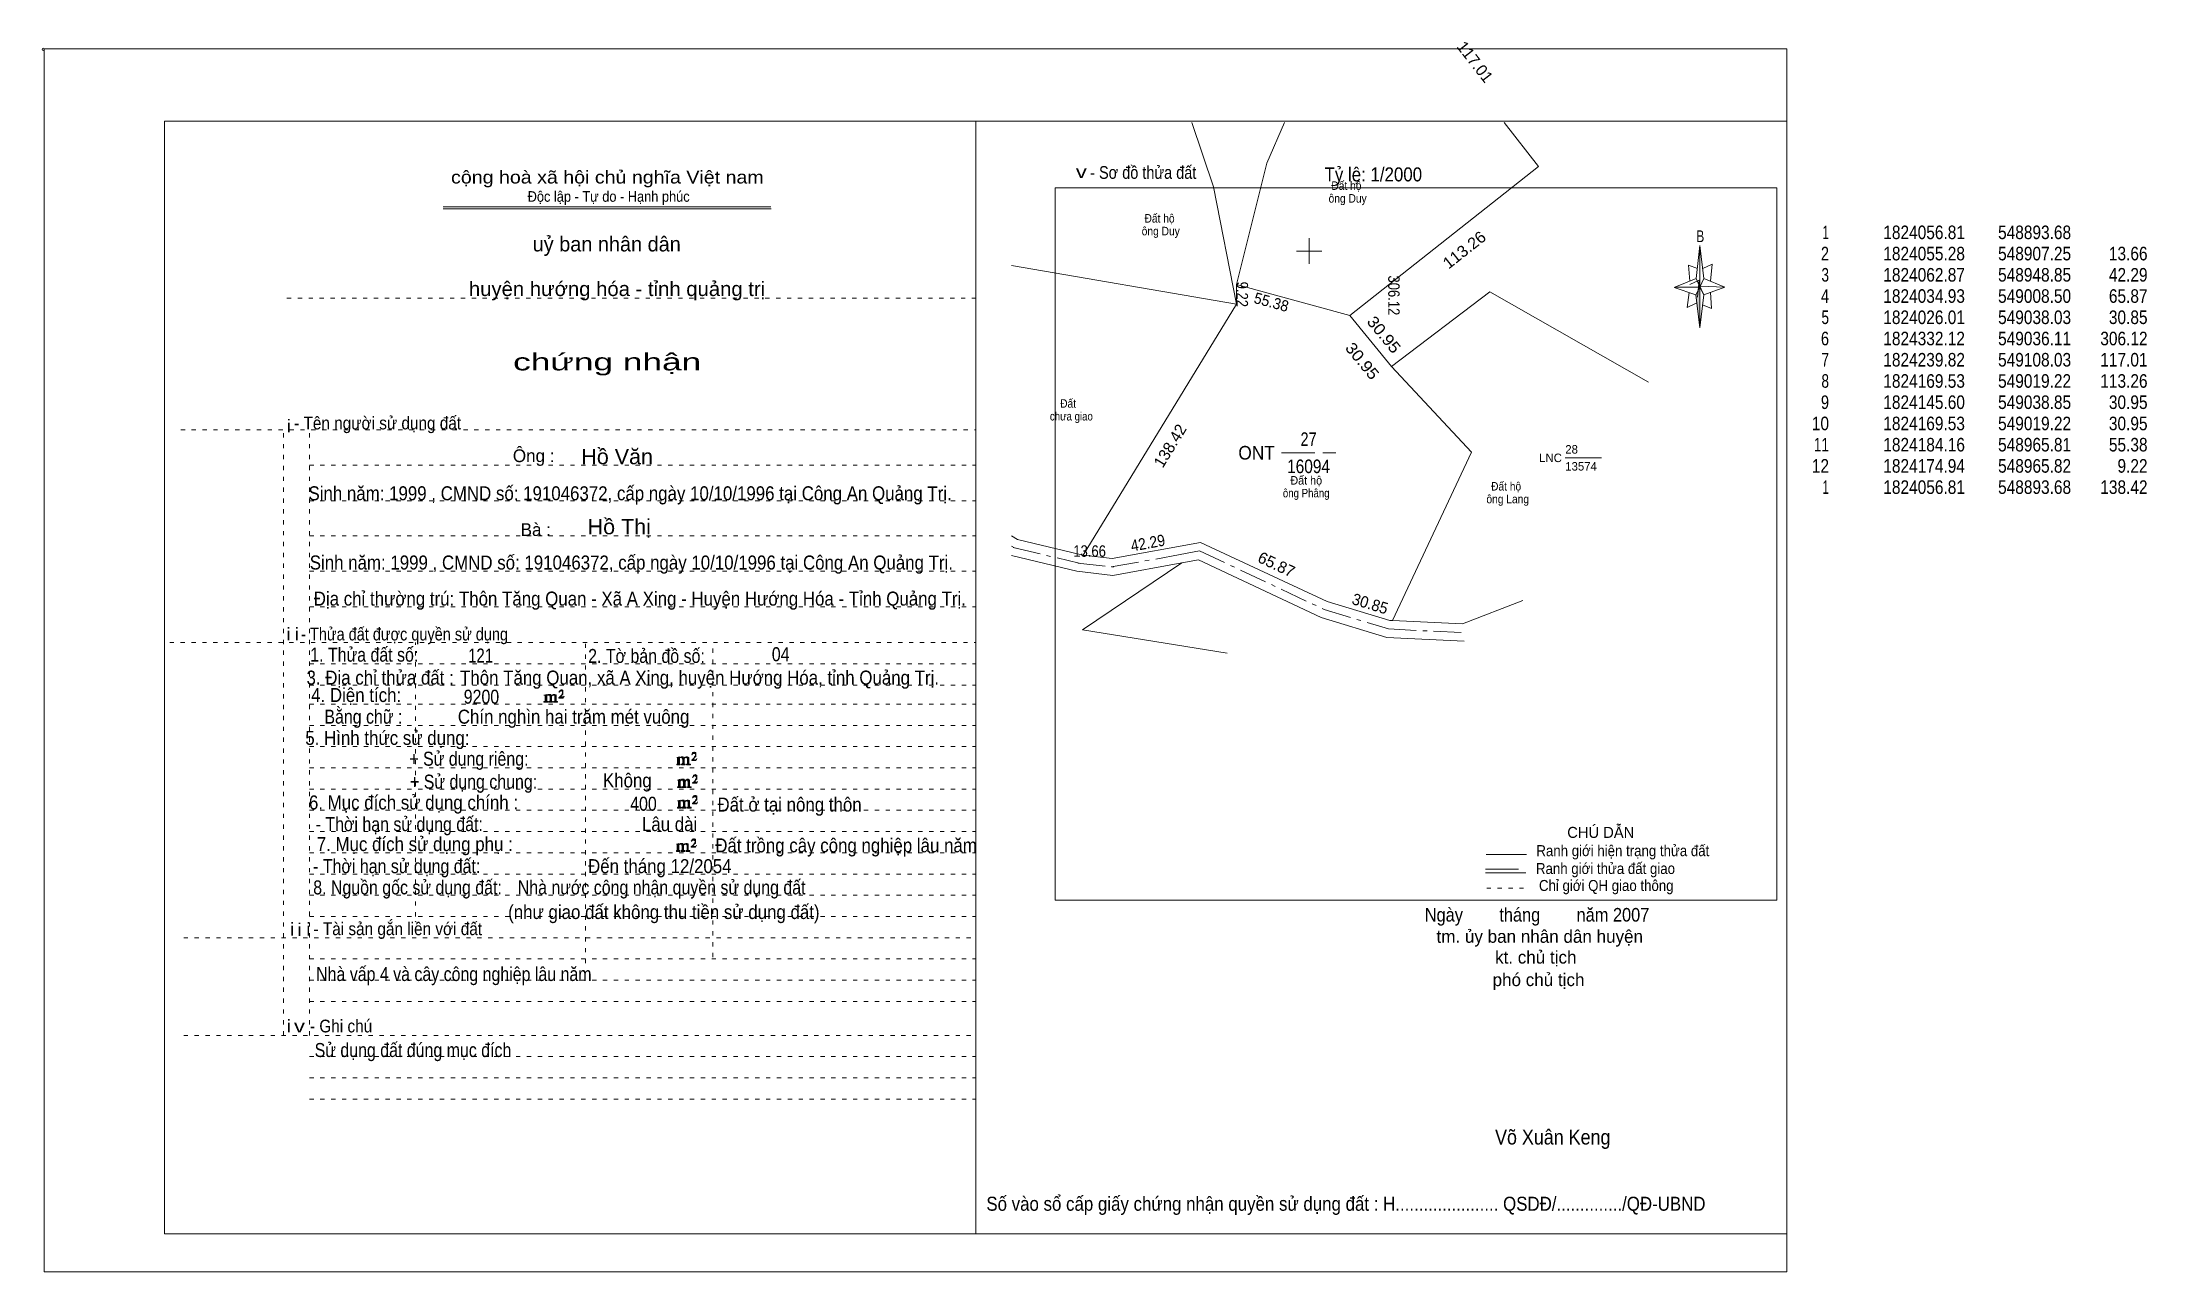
# Model space of a CAD drawing. Header units: centimetres. Extents: x -1.6 to 48, y -3.3 to 25.6.
import ezdxf
from ezdxf.enums import TextEntityAlignment as Align

# ---------------------------------------------------------------- set-up
doc = ezdxf.new("R2010")
doc.units = ezdxf.units.CM
doc.header["$LTSCALE"] = 0.13
for name, pattern in [('DOT_DASHED', [7.7, 5, -1.2, 0.3, -1.2]), ('DOTTED', [1.5, 0.3, -1.2]), ('LONG_DASHED', [7.5, 6, -1.5])]:
    doc.linetypes.add(name, pattern=pattern)
for name, color, linetype, lineweight in [('1', 7, 'DOTTED', 13), ('13', 7, 'Continuous', 13), ('22', 7, 'Continuous', 13), ('33', 7, 'LONG_DASHED', 13), ('4', 7, 'Continuous', 13), ('5', 7, 'Continuous', 13), ('50', 7, 'Continuous', 13), ('63', 7, 'Continuous', 13)]:
    doc.layers.add(name, color=color, linetype=linetype, lineweight=lineweight)
for name, color, linetype in [('10', 7, 'Continuous'), ('23', 7, 'Continuous'), ('30', 7, 'Continuous')]:
    doc.layers.add(name, color=color, linetype=linetype)

msp = doc.modelspace()

# ---------------------------------------------------------------- hatches: boundary and pattern name
at = {"layer": '5'}
msp.add_hatch(color=256, dxfattribs=at).paths.add_polyline_path([(37.46, 19.87), (37.46, 18.91), (37.36, 19.69)])
at = {"layer": '50'}
for points in [[(10.27, 10.13), (10.27, 10.12), (10.27, 10.11), (10.25, 10.11), (10.24, 10.11), (10.24, 10.1), (10.33, 10.1), (10.33, 10.11), (10.32, 10.11), (10.31, 10.11), (10.31, 10.12), (10.31, 10.13), (10.31, 10.24), (10.31, 10.25), (10.32, 10.26), (10.34, 10.26), (10.35, 10.26), (10.36, 10.26), (10.37, 10.25), (10.39, 10.22), (10.39, 10.13), (10.37, 10.12), (10.37, 10.11), (10.36, 10.11), (10.35, 10.11), (10.35, 10.1), (10.44, 10.1), (10.44, 10.11), (10.43, 10.11), (10.42, 10.11), (10.42, 10.12), (10.42, 10.13), (10.42, 10.24), (10.44, 10.26), (10.45, 10.26), (10.46, 10.26), (10.49, 10.26), (10.49, 10.25), (10.5, 10.24), (10.5, 10.22), (10.5, 10.13), (10.5, 10.12), (10.49, 10.11), (10.49, 10.11), (10.47, 10.11), (10.47, 10.1), (10.56, 10.1), (10.56, 10.11), (10.55, 10.11), (10.54, 10.11), (10.53, 10.12), (10.53, 10.13), (10.53, 10.2), (10.53, 10.25), (10.53, 10.26), (10.52, 10.27), (10.5, 10.28), (10.47, 10.28), (10.46, 10.28), (10.44, 10.27), (10.41, 10.25), (10.41, 10.26), (10.4, 10.28), (10.39, 10.28), (10.37, 10.28), (10.35, 10.28), (10.34, 10.28), (10.32, 10.26), (10.31, 10.26), (10.31, 10.25), (10.31, 10.25), (10.31, 10.26), (10.31, 10.28), (10.24, 10.26), (10.24, 10.26), (10.25, 10.26), (10.27, 10.25), (10.27, 10.24), (10.27, 10.23)], [(10.69, 10.19), (10.72, 10.24), (10.72, 10.24), (10.71, 10.22), (10.69, 10.22), (10.68, 10.22), (10.63, 10.22), (10.66, 10.26), (10.67, 10.27), (10.69, 10.28), (10.69, 10.3), (10.69, 10.32), (10.69, 10.34), (10.69, 10.35), (10.69, 10.37), (10.68, 10.38), (10.67, 10.38), (10.66, 10.39), (10.65, 10.39), (10.63, 10.38), (10.63, 10.38), (10.62, 10.37), (10.61, 10.35), (10.59, 10.33), (10.61, 10.33), (10.61, 10.35), (10.62, 10.35), (10.63, 10.36), (10.65, 10.36), (10.66, 10.36), (10.67, 10.35), (10.68, 10.35), (10.68, 10.32), (10.68, 10.3), (10.66, 10.28), (10.66, 10.26), (10.65, 10.25), (10.59, 10.2), (10.59, 10.19)], [(13.39, 8.66), (13.39, 8.65), (13.39, 8.64), (13.38, 8.64), (13.37, 8.64), (13.37, 8.62), (13.45, 8.62), (13.45, 8.64), (13.44, 8.64), (13.43, 8.64), (13.43, 8.65), (13.43, 8.66), (13.43, 8.77), (13.43, 8.78), (13.44, 8.79), (13.47, 8.79), (13.48, 8.79), (13.49, 8.79), (13.5, 8.78), (13.51, 8.74), (13.51, 8.66), (13.5, 8.65), (13.5, 8.64), (13.49, 8.64), (13.48, 8.64), (13.48, 8.62), (13.57, 8.62), (13.57, 8.64), (13.55, 8.64), (13.54, 8.64), (13.54, 8.65), (13.54, 8.66), (13.54, 8.77), (13.57, 8.79), (13.58, 8.79), (13.59, 8.79), (13.61, 8.79), (13.61, 8.78), (13.62, 8.77), (13.62, 8.74), (13.62, 8.66), (13.62, 8.65), (13.61, 8.64), (13.61, 8.64), (13.6, 8.64), (13.6, 8.62), (13.69, 8.62), (13.69, 8.64), (13.67, 8.64), (13.66, 8.64), (13.65, 8.65), (13.65, 8.66), (13.65, 8.73), (13.65, 8.78), (13.65, 8.79), (13.64, 8.8), (13.62, 8.81), (13.6, 8.81), (13.59, 8.81), (13.57, 8.8), (13.53, 8.78), (13.53, 8.79), (13.52, 8.81), (13.51, 8.81), (13.5, 8.81), (13.48, 8.81), (13.47, 8.81), (13.44, 8.79), (13.43, 8.79), (13.43, 8.78), (13.43, 8.78), (13.43, 8.79), (13.43, 8.81), (13.37, 8.79), (13.37, 8.79), (13.38, 8.79), (13.39, 8.78), (13.39, 8.77), (13.39, 8.76)], [(13.82, 8.72), (13.84, 8.77), (13.84, 8.77), (13.83, 8.74), (13.82, 8.74), (13.81, 8.74), (13.75, 8.74), (13.79, 8.79), (13.8, 8.8), (13.82, 8.81), (13.82, 8.83), (13.82, 8.84), (13.82, 8.87), (13.82, 8.88), (13.82, 8.9), (13.81, 8.91), (13.8, 8.91), (13.79, 8.92), (13.77, 8.92), (13.75, 8.91), (13.75, 8.91), (13.74, 8.9), (13.73, 8.88), (13.72, 8.86), (13.73, 8.86), (13.73, 8.88), (13.74, 8.88), (13.75, 8.89), (13.77, 8.89), (13.79, 8.89), (13.8, 8.88), (13.81, 8.88), (13.81, 8.84), (13.81, 8.83), (13.79, 8.81), (13.79, 8.79), (13.77, 8.78), (13.72, 8.73), (13.72, 8.72)], [(13.41, 8.12), (13.41, 8.11), (13.41, 8.1), (13.4, 8.1), (13.39, 8.1), (13.39, 8.09), (13.48, 8.09), (13.48, 8.1), (13.47, 8.1), (13.45, 8.1), (13.45, 8.11), (13.45, 8.12), (13.45, 8.23), (13.45, 8.24), (13.47, 8.26), (13.49, 8.26), (13.5, 8.26), (13.51, 8.26), (13.52, 8.24), (13.53, 8.21), (13.53, 8.12), (13.52, 8.11), (13.52, 8.1), (13.51, 8.1), (13.5, 8.1), (13.5, 8.09), (13.59, 8.09), (13.59, 8.1), (13.58, 8.1), (13.57, 8.1), (13.57, 8.11), (13.57, 8.12), (13.57, 8.23), (13.59, 8.26), (13.6, 8.26), (13.61, 8.26), (13.63, 8.26), (13.63, 8.24), (13.64, 8.23), (13.64, 8.21), (13.64, 8.12), (13.64, 8.11), (13.63, 8.1), (13.63, 8.1), (13.62, 8.1), (13.62, 8.09), (13.71, 8.09), (13.71, 8.1), (13.7, 8.1), (13.69, 8.1), (13.67, 8.11), (13.67, 8.12), (13.67, 8.2), (13.67, 8.24), (13.67, 8.26), (13.66, 8.27), (13.64, 8.28), (13.62, 8.28), (13.61, 8.28), (13.59, 8.27), (13.55, 8.24), (13.55, 8.26), (13.54, 8.28), (13.53, 8.28), (13.52, 8.28), (13.5, 8.28), (13.49, 8.28), (13.47, 8.26), (13.45, 8.26), (13.45, 8.24), (13.45, 8.24), (13.45, 8.26), (13.45, 8.28), (13.39, 8.26), (13.39, 8.26), (13.4, 8.26), (13.41, 8.24), (13.41, 8.23), (13.41, 8.22)], [(13.84, 8.19), (13.86, 8.23), (13.86, 8.23), (13.85, 8.21), (13.84, 8.21), (13.83, 8.21), (13.77, 8.21), (13.81, 8.26), (13.82, 8.27), (13.84, 8.28), (13.84, 8.3), (13.84, 8.31), (13.84, 8.33), (13.84, 8.34), (13.84, 8.37), (13.83, 8.38), (13.82, 8.38), (13.81, 8.39), (13.8, 8.39), (13.77, 8.38), (13.77, 8.38), (13.76, 8.37), (13.75, 8.34), (13.74, 8.32), (13.75, 8.32), (13.75, 8.34), (13.76, 8.34), (13.77, 8.36), (13.8, 8.36), (13.81, 8.36), (13.82, 8.34), (13.83, 8.34), (13.83, 8.31), (13.83, 8.3), (13.81, 8.28), (13.81, 8.26), (13.8, 8.24), (13.74, 8.2), (13.74, 8.19)], [(13.41, 7.64), (13.41, 7.63), (13.41, 7.62), (13.4, 7.62), (13.39, 7.62), (13.39, 7.6), (13.47, 7.6), (13.47, 7.62), (13.46, 7.62), (13.45, 7.62), (13.45, 7.63), (13.45, 7.64), (13.45, 7.75), (13.45, 7.76), (13.46, 7.77), (13.49, 7.77), (13.5, 7.77), (13.51, 7.77), (13.52, 7.76), (13.53, 7.72), (13.53, 7.64), (13.52, 7.63), (13.52, 7.62), (13.51, 7.62), (13.5, 7.62), (13.5, 7.6), (13.59, 7.6), (13.59, 7.62), (13.57, 7.62), (13.56, 7.62), (13.56, 7.63), (13.56, 7.64), (13.56, 7.75), (13.59, 7.77), (13.6, 7.77), (13.61, 7.77), (13.63, 7.77), (13.63, 7.76), (13.64, 7.75), (13.64, 7.72), (13.64, 7.64), (13.64, 7.63), (13.63, 7.62), (13.63, 7.62), (13.62, 7.62), (13.62, 7.6), (13.71, 7.6), (13.71, 7.62), (13.69, 7.62), (13.68, 7.62), (13.67, 7.63), (13.67, 7.64), (13.67, 7.71), (13.67, 7.76), (13.67, 7.77), (13.66, 7.78), (13.64, 7.79), (13.62, 7.79), (13.61, 7.79), (13.59, 7.78), (13.55, 7.76), (13.55, 7.77), (13.54, 7.79), (13.53, 7.79), (13.52, 7.79), (13.5, 7.79), (13.49, 7.79), (13.46, 7.77), (13.45, 7.77), (13.45, 7.76), (13.45, 7.76), (13.45, 7.77), (13.45, 7.79), (13.39, 7.77), (13.39, 7.77), (13.4, 7.77), (13.41, 7.76), (13.41, 7.75), (13.41, 7.74)], [(13.84, 7.7), (13.86, 7.75), (13.86, 7.75), (13.85, 7.72), (13.84, 7.72), (13.83, 7.72), (13.77, 7.72), (13.81, 7.77), (13.82, 7.78), (13.84, 7.79), (13.84, 7.81), (13.84, 7.82), (13.84, 7.85), (13.84, 7.86), (13.84, 7.88), (13.83, 7.89), (13.82, 7.89), (13.81, 7.9), (13.79, 7.9), (13.77, 7.89), (13.77, 7.89), (13.76, 7.88), (13.75, 7.86), (13.74, 7.84), (13.75, 7.84), (13.75, 7.86), (13.76, 7.86), (13.77, 7.87), (13.79, 7.87), (13.81, 7.87), (13.82, 7.86), (13.83, 7.86), (13.83, 7.82), (13.83, 7.81), (13.81, 7.79), (13.81, 7.77), (13.79, 7.76), (13.74, 7.71), (13.74, 7.7)], [(13.38, 6.62), (13.38, 6.61), (13.38, 6.6), (13.37, 6.6), (13.36, 6.6), (13.36, 6.58), (13.44, 6.58), (13.44, 6.6), (13.43, 6.6), (13.42, 6.6), (13.42, 6.61), (13.42, 6.62), (13.42, 6.73), (13.42, 6.74), (13.43, 6.75), (13.46, 6.75), (13.47, 6.75), (13.48, 6.75), (13.49, 6.74), (13.5, 6.7), (13.5, 6.62), (13.49, 6.61), (13.49, 6.6), (13.48, 6.6), (13.47, 6.6), (13.47, 6.58), (13.56, 6.58), (13.56, 6.6), (13.54, 6.6), (13.53, 6.6), (13.53, 6.61), (13.53, 6.62), (13.53, 6.73), (13.56, 6.75), (13.57, 6.75), (13.58, 6.75), (13.6, 6.75), (13.6, 6.74), (13.61, 6.73), (13.61, 6.7), (13.61, 6.62), (13.61, 6.61), (13.6, 6.6), (13.6, 6.6), (13.59, 6.6), (13.59, 6.58), (13.68, 6.58), (13.68, 6.6), (13.66, 6.6), (13.65, 6.6), (13.64, 6.61), (13.64, 6.62), (13.64, 6.69), (13.64, 6.74), (13.64, 6.75), (13.63, 6.76), (13.61, 6.77), (13.59, 6.77), (13.58, 6.77), (13.56, 6.76), (13.52, 6.74), (13.52, 6.75), (13.51, 6.77), (13.5, 6.77), (13.49, 6.77), (13.47, 6.77), (13.46, 6.77), (13.43, 6.75), (13.42, 6.75), (13.42, 6.74), (13.42, 6.74), (13.42, 6.75), (13.42, 6.77), (13.36, 6.75), (13.36, 6.75), (13.37, 6.75), (13.38, 6.74), (13.38, 6.73), (13.38, 6.72)], [(13.81, 6.68), (13.83, 6.73), (13.83, 6.73), (13.82, 6.7), (13.81, 6.7), (13.8, 6.7), (13.74, 6.7), (13.78, 6.75), (13.79, 6.76), (13.81, 6.77), (13.81, 6.79), (13.81, 6.8), (13.81, 6.83), (13.81, 6.84), (13.81, 6.86), (13.8, 6.87), (13.79, 6.87), (13.78, 6.88), (13.76, 6.88), (13.74, 6.87), (13.74, 6.87), (13.73, 6.86), (13.72, 6.84), (13.71, 6.82), (13.72, 6.82), (13.72, 6.84), (13.73, 6.84), (13.74, 6.85), (13.76, 6.85), (13.78, 6.85), (13.79, 6.84), (13.8, 6.84), (13.8, 6.8), (13.8, 6.79), (13.78, 6.77), (13.78, 6.75), (13.76, 6.74), (13.71, 6.69), (13.71, 6.68)]]:
    msp.add_hatch(color=256, dxfattribs=at).paths.add_polyline_path(points)

# ---------------------------------------------------------------- linework, layer by layer
at = {"layer": '1', "linetype": 'Continuous'}
for p, q in [((1.31, -2.42), (1.31, 23.78)), ((1.31, 23.78), (39.51, 23.78)), ((20.41, -2.42), (20.41, 23.78)), ((39.51, -2.42), (39.51, 23.78)), ((7.87, 21.76), (15.58, 21.76)), ((7.87, 21.71), (15.59, 21.71)), ((37.36, 19.69), (36.85, 19.86)), ((1.31, -2.42), (39.51, -2.42))]:
    msp.add_line(p, q, dxfattribs=at)
at = {"layer": '1'}
for p, q in [((4.19, 19.61), (20.41, 19.61)), ((1.69, 16.51), (20.41, 16.51)), ((4.11, 2.25), (4.11, 16.51)), ((4.72, 2.25), (4.72, 16.51)), ((4.72, 15.68), (20.41, 15.68)), ((4.72, 14.84), (20.41, 14.84)), ((4.72, 14.01), (20.41, 14.01)), ((4.72, 13.18), (20.41, 13.18)), ((4.72, 12.34), (20.41, 12.34)), ((1.43, 11.5), (20.41, 11.5)), ((7.22, 5.05), (7.22, 11.5)), ((11.22, 3.95), (11.22, 11.5)), ((14.22, 4.09), (14.22, 11.5)), ((4.72, 11), (20.41, 11)), ((4.72, 10.5), (20.41, 10.5)), ((4.72, 10.05), (20.41, 10.05)), ((4.72, 9.55), (20.41, 9.55)), ((4.72, 9.05), (20.41, 9.05)), ((4.72, 8.55), (20.41, 8.55)), ((4.72, 8.05), (20.41, 8.05)), ((4.72, 7.55), (20.41, 7.55)), ((4.72, 7.05), (20.41, 7.05)), ((4.72, 6.55), (20.41, 6.55)), ((4.72, 6.05), (20.41, 6.05)), ((4.72, 5.55), (20.41, 5.55)), ((4.72, 5.05), (20.41, 5.05)), ((1.76, 4.55), (20.41, 4.55)), ((4.72, 4.05), (20.41, 4.05)), ((4.72, 3.55), (20.41, 3.55)), ((4.72, 3.05), (20.41, 3.05)), ((1.76, 2.25), (20.41, 2.25)), ((4.72, 1.75), (20.41, 1.75)), ((4.72, 1.25), (20.41, 1.25)), ((4.72, 0.75), (20.41, 0.75))]:
    msp.add_line(p, q, dxfattribs=at)
at = {"layer": '1', "linetype": 'Continuous'}
msp.add_lwpolyline([(-1.53, -3.32), (39.51, -3.32), (39.51, 25.48), (-1.53, 25.48)], close=True, dxfattribs=at)
msp.add_lwpolyline([(37.37, 19.49), (37.16, 19.39), (37.21, 19.74)], dxfattribs=at)
at = {"layer": '13'}
msp.add_line((34.29, 15.85), (35.14, 15.85), dxfattribs=at)
at = {"layer": '22'}
for p, q in [((21.25, 20.38), (26.55, 19.47)), ((26.55, 19.93), (29.22, 19.2)), ((30.2, 18), (29.22, 19.2))]:
    msp.add_line(p, q, dxfattribs=at)
at = {"layer": '22', "linetype": 'DOT_DASHED'}
for p, q in [((21.25, 13.77), (21.34, 13.72)), ((21.29, 13.74), (22.84, 13.37)), ((23.6, 13.28), (25.22, 13.57)), ((22.81, 13.37), (23.66, 13.28))]:
    msp.add_line(p, q, dxfattribs=at)
at = {"layer": '22'}
for points in [[(25.5, 23.75), (26.01, 22.23), (26.55, 19.47)], [(27.68, 23.75), (27.26, 22.79), (26.55, 19.93)], [(29.22, 19.2), (33.66, 22.71), (32.85, 23.75)], [(26.55, 19.93), (26.55, 19.47), (22.94, 13.56)], [(36.25, 17.63), (32.51, 19.76), (30.2, 18)], [(30.2, 18), (32.08, 15.98), (30.22, 12.02)], [(21.25, 14.01), (21.39, 13.93), (22.87, 13.57), (22.94, 13.56)], [(21.25, 13.55), (22.79, 13.18), (23.64, 13.08), (25.26, 13.38)], [(22.94, 13.56), (23.62, 13.48), (25.7, 13.86), (28.68, 12.47), (30.16, 12.02), (30.22, 12.02)], [(25.26, 13.38), (25.65, 13.45), (28.54, 12.09), (30.09, 11.62), (31.91, 11.53)], [(26.33, 11.25), (22.92, 11.8), (25.26, 13.38)], [(30.22, 12.02), (31.87, 11.94), (33.29, 12.49)]]:
    msp.add_lwpolyline(points, dxfattribs=at)
at = {"layer": '22', "linetype": 'DOT_DASHED'}
msp.add_lwpolyline([(25.22, 13.57), (25.68, 13.66), (28.61, 12.28), (30.13, 11.82), (31.92, 11.73)], dxfattribs=at)
at = {"layer": '33'}
msp.add_line((27.61, 15.97), (28.89, 15.97), dxfattribs=at)
at = {"layer": '4'}
for p, q in [((32.43, 6.51), (33.38, 6.51)), ((32.41, 6.08), (33.36, 6.08))]:
    msp.add_line(p, q, dxfattribs=at)
at = {"layer": '4', "linetype": 'LONG_DASHED'}
msp.add_line((32.41, 6.16), (33.36, 6.16), dxfattribs=at)
at = {"layer": '4', "linetype": 'DOTTED'}
msp.add_line((32.44, 5.72), (33.43, 5.72), dxfattribs=at)
at = {"layer": '4'}
msp.add_lwpolyline([(22.28, 22.21), (39.27, 22.21), (39.27, 5.43), (22.28, 5.43)], close=True, dxfattribs=at)
msp.add_circle((-1.55, 25.47), 0.025, dxfattribs=at)
at = {"layer": '5'}
for p, q in [((37.37, 20.07), (37.46, 20.85)), ((37.55, 20.07), (38.05, 19.87)), ((37.55, 19.69), (37.46, 18.91)), ((37.73, 19.37), (37.52, 19.45)), ((37.71, 19.75), (37.73, 19.37))]:
    msp.add_line(p, q, dxfattribs=at)
for points in [[(37.46, 20.85), (37.55, 20.07), (37.46, 19.87)], [(37.46, 19.87), (36.87, 19.87), (37.37, 20.07), (37.55, 19.69), (38.05, 19.87), (37.46, 19.89)], [(37.46, 19.87), (37.46, 18.91), (37.36, 19.69)]]:
    msp.add_lwpolyline(points, close=True, dxfattribs=at)
for points in [[(37.4, 20.31), (37.19, 20.39), (37.22, 20.01)], [(37.53, 20.31), (37.75, 20.41), (37.71, 20.01)], [(37.46, 19.87), (37.37, 20.07), (36.87, 19.87)], [(37.22, 19.93), (37.44, 20.03), (37.4, 19.63)], [(37.46, 19.87), (37.55, 19.69), (38.05, 19.87)]]:
    msp.add_lwpolyline(points, dxfattribs=at)
at = {"layer": '50'}
for points in [[(10.27, 10.13), (10.27, 10.12), (10.27, 10.11), (10.25, 10.11), (10.24, 10.11), (10.24, 10.1), (10.33, 10.1), (10.33, 10.11), (10.32, 10.11), (10.31, 10.11), (10.31, 10.12), (10.31, 10.13), (10.31, 10.24), (10.31, 10.25), (10.32, 10.26), (10.34, 10.26), (10.35, 10.26), (10.36, 10.26), (10.37, 10.25), (10.39, 10.22), (10.39, 10.13), (10.37, 10.12), (10.37, 10.11), (10.36, 10.11), (10.35, 10.11), (10.35, 10.1), (10.44, 10.1), (10.44, 10.11), (10.43, 10.11), (10.42, 10.11), (10.42, 10.12), (10.42, 10.13), (10.42, 10.24), (10.44, 10.26), (10.45, 10.26), (10.46, 10.26), (10.49, 10.26), (10.49, 10.25), (10.5, 10.24), (10.5, 10.22), (10.5, 10.13), (10.5, 10.12), (10.49, 10.11), (10.49, 10.11), (10.47, 10.11), (10.47, 10.1), (10.56, 10.1), (10.56, 10.11), (10.55, 10.11), (10.54, 10.11), (10.53, 10.12), (10.53, 10.13), (10.53, 10.2), (10.53, 10.25), (10.53, 10.26), (10.52, 10.27), (10.5, 10.28), (10.47, 10.28), (10.46, 10.28), (10.44, 10.27), (10.41, 10.25), (10.41, 10.26), (10.4, 10.28), (10.39, 10.28), (10.37, 10.28), (10.35, 10.28), (10.34, 10.28), (10.32, 10.26), (10.31, 10.26), (10.31, 10.25), (10.31, 10.25), (10.31, 10.26), (10.31, 10.28), (10.24, 10.26), (10.24, 10.26), (10.25, 10.26), (10.27, 10.25), (10.27, 10.24), (10.27, 10.23)], [(10.69, 10.19), (10.72, 10.24), (10.72, 10.24), (10.71, 10.22), (10.69, 10.22), (10.68, 10.22), (10.63, 10.22), (10.66, 10.26), (10.67, 10.27), (10.69, 10.28), (10.69, 10.3), (10.69, 10.32), (10.69, 10.34), (10.69, 10.35), (10.69, 10.37), (10.68, 10.38), (10.67, 10.38), (10.66, 10.39), (10.65, 10.39), (10.63, 10.38), (10.63, 10.38), (10.62, 10.37), (10.61, 10.35), (10.59, 10.33), (10.61, 10.33), (10.61, 10.35), (10.62, 10.35), (10.63, 10.36), (10.65, 10.36), (10.66, 10.36), (10.67, 10.35), (10.68, 10.35), (10.68, 10.32), (10.68, 10.3), (10.66, 10.28), (10.66, 10.26), (10.65, 10.25), (10.59, 10.2), (10.59, 10.19)], [(13.39, 8.66), (13.39, 8.65), (13.39, 8.64), (13.38, 8.64), (13.37, 8.64), (13.37, 8.62), (13.45, 8.62), (13.45, 8.64), (13.44, 8.64), (13.43, 8.64), (13.43, 8.65), (13.43, 8.66), (13.43, 8.77), (13.43, 8.78), (13.44, 8.79), (13.47, 8.79), (13.48, 8.79), (13.49, 8.79), (13.5, 8.78), (13.51, 8.74), (13.51, 8.66), (13.5, 8.65), (13.5, 8.64), (13.49, 8.64), (13.48, 8.64), (13.48, 8.62), (13.57, 8.62), (13.57, 8.64), (13.55, 8.64), (13.54, 8.64), (13.54, 8.65), (13.54, 8.66), (13.54, 8.77), (13.57, 8.79), (13.58, 8.79), (13.59, 8.79), (13.61, 8.79), (13.61, 8.78), (13.62, 8.77), (13.62, 8.74), (13.62, 8.66), (13.62, 8.65), (13.61, 8.64), (13.61, 8.64), (13.6, 8.64), (13.6, 8.62), (13.69, 8.62), (13.69, 8.64), (13.67, 8.64), (13.66, 8.64), (13.65, 8.65), (13.65, 8.66), (13.65, 8.73), (13.65, 8.78), (13.65, 8.79), (13.64, 8.8), (13.62, 8.81), (13.6, 8.81), (13.59, 8.81), (13.57, 8.8), (13.53, 8.78), (13.53, 8.79), (13.52, 8.81), (13.51, 8.81), (13.5, 8.81), (13.48, 8.81), (13.47, 8.81), (13.44, 8.79), (13.43, 8.79), (13.43, 8.78), (13.43, 8.78), (13.43, 8.79), (13.43, 8.81), (13.37, 8.79), (13.37, 8.79), (13.38, 8.79), (13.39, 8.78), (13.39, 8.77), (13.39, 8.76)], [(13.82, 8.72), (13.84, 8.77), (13.84, 8.77), (13.83, 8.74), (13.82, 8.74), (13.81, 8.74), (13.75, 8.74), (13.79, 8.79), (13.8, 8.8), (13.82, 8.81), (13.82, 8.83), (13.82, 8.84), (13.82, 8.87), (13.82, 8.88), (13.82, 8.9), (13.81, 8.91), (13.8, 8.91), (13.79, 8.92), (13.77, 8.92), (13.75, 8.91), (13.75, 8.91), (13.74, 8.9), (13.73, 8.88), (13.72, 8.86), (13.73, 8.86), (13.73, 8.88), (13.74, 8.88), (13.75, 8.89), (13.77, 8.89), (13.79, 8.89), (13.8, 8.88), (13.81, 8.88), (13.81, 8.84), (13.81, 8.83), (13.79, 8.81), (13.79, 8.79), (13.77, 8.78), (13.72, 8.73), (13.72, 8.72)], [(13.41, 8.12), (13.41, 8.11), (13.41, 8.1), (13.4, 8.1), (13.39, 8.1), (13.39, 8.09), (13.48, 8.09), (13.48, 8.1), (13.47, 8.1), (13.45, 8.1), (13.45, 8.11), (13.45, 8.12), (13.45, 8.23), (13.45, 8.24), (13.47, 8.26), (13.49, 8.26), (13.5, 8.26), (13.51, 8.26), (13.52, 8.24), (13.53, 8.21), (13.53, 8.12), (13.52, 8.11), (13.52, 8.1), (13.51, 8.1), (13.5, 8.1), (13.5, 8.09), (13.59, 8.09), (13.59, 8.1), (13.58, 8.1), (13.57, 8.1), (13.57, 8.11), (13.57, 8.12), (13.57, 8.23), (13.59, 8.26), (13.6, 8.26), (13.61, 8.26), (13.63, 8.26), (13.63, 8.24), (13.64, 8.23), (13.64, 8.21), (13.64, 8.12), (13.64, 8.11), (13.63, 8.1), (13.63, 8.1), (13.62, 8.1), (13.62, 8.09), (13.71, 8.09), (13.71, 8.1), (13.7, 8.1), (13.69, 8.1), (13.67, 8.11), (13.67, 8.12), (13.67, 8.2), (13.67, 8.24), (13.67, 8.26), (13.66, 8.27), (13.64, 8.28), (13.62, 8.28), (13.61, 8.28), (13.59, 8.27), (13.55, 8.24), (13.55, 8.26), (13.54, 8.28), (13.53, 8.28), (13.52, 8.28), (13.5, 8.28), (13.49, 8.28), (13.47, 8.26), (13.45, 8.26), (13.45, 8.24), (13.45, 8.24), (13.45, 8.26), (13.45, 8.28), (13.39, 8.26), (13.39, 8.26), (13.4, 8.26), (13.41, 8.24), (13.41, 8.23), (13.41, 8.22)], [(13.84, 8.19), (13.86, 8.23), (13.86, 8.23), (13.85, 8.21), (13.84, 8.21), (13.83, 8.21), (13.77, 8.21), (13.81, 8.26), (13.82, 8.27), (13.84, 8.28), (13.84, 8.3), (13.84, 8.31), (13.84, 8.33), (13.84, 8.34), (13.84, 8.37), (13.83, 8.38), (13.82, 8.38), (13.81, 8.39), (13.8, 8.39), (13.77, 8.38), (13.77, 8.38), (13.76, 8.37), (13.75, 8.34), (13.74, 8.32), (13.75, 8.32), (13.75, 8.34), (13.76, 8.34), (13.77, 8.36), (13.8, 8.36), (13.81, 8.36), (13.82, 8.34), (13.83, 8.34), (13.83, 8.31), (13.83, 8.3), (13.81, 8.28), (13.81, 8.26), (13.8, 8.24), (13.74, 8.2), (13.74, 8.19)], [(13.41, 7.64), (13.41, 7.63), (13.41, 7.62), (13.4, 7.62), (13.39, 7.62), (13.39, 7.6), (13.47, 7.6), (13.47, 7.62), (13.46, 7.62), (13.45, 7.62), (13.45, 7.63), (13.45, 7.64), (13.45, 7.75), (13.45, 7.76), (13.46, 7.77), (13.49, 7.77), (13.5, 7.77), (13.51, 7.77), (13.52, 7.76), (13.53, 7.72), (13.53, 7.64), (13.52, 7.63), (13.52, 7.62), (13.51, 7.62), (13.5, 7.62), (13.5, 7.6), (13.59, 7.6), (13.59, 7.62), (13.57, 7.62), (13.56, 7.62), (13.56, 7.63), (13.56, 7.64), (13.56, 7.75), (13.59, 7.77), (13.6, 7.77), (13.61, 7.77), (13.63, 7.77), (13.63, 7.76), (13.64, 7.75), (13.64, 7.72), (13.64, 7.64), (13.64, 7.63), (13.63, 7.62), (13.63, 7.62), (13.62, 7.62), (13.62, 7.6), (13.71, 7.6), (13.71, 7.62), (13.69, 7.62), (13.68, 7.62), (13.67, 7.63), (13.67, 7.64), (13.67, 7.71), (13.67, 7.76), (13.67, 7.77), (13.66, 7.78), (13.64, 7.79), (13.62, 7.79), (13.61, 7.79), (13.59, 7.78), (13.55, 7.76), (13.55, 7.77), (13.54, 7.79), (13.53, 7.79), (13.52, 7.79), (13.5, 7.79), (13.49, 7.79), (13.46, 7.77), (13.45, 7.77), (13.45, 7.76), (13.45, 7.76), (13.45, 7.77), (13.45, 7.79), (13.39, 7.77), (13.39, 7.77), (13.4, 7.77), (13.41, 7.76), (13.41, 7.75), (13.41, 7.74)], [(13.84, 7.7), (13.86, 7.75), (13.86, 7.75), (13.85, 7.72), (13.84, 7.72), (13.83, 7.72), (13.77, 7.72), (13.81, 7.77), (13.82, 7.78), (13.84, 7.79), (13.84, 7.81), (13.84, 7.82), (13.84, 7.85), (13.84, 7.86), (13.84, 7.88), (13.83, 7.89), (13.82, 7.89), (13.81, 7.9), (13.79, 7.9), (13.77, 7.89), (13.77, 7.89), (13.76, 7.88), (13.75, 7.86), (13.74, 7.84), (13.75, 7.84), (13.75, 7.86), (13.76, 7.86), (13.77, 7.87), (13.79, 7.87), (13.81, 7.87), (13.82, 7.86), (13.83, 7.86), (13.83, 7.82), (13.83, 7.81), (13.81, 7.79), (13.81, 7.77), (13.79, 7.76), (13.74, 7.71), (13.74, 7.7)], [(13.38, 6.62), (13.38, 6.61), (13.38, 6.6), (13.37, 6.6), (13.36, 6.6), (13.36, 6.58), (13.44, 6.58), (13.44, 6.6), (13.43, 6.6), (13.42, 6.6), (13.42, 6.61), (13.42, 6.62), (13.42, 6.73), (13.42, 6.74), (13.43, 6.75), (13.46, 6.75), (13.47, 6.75), (13.48, 6.75), (13.49, 6.74), (13.5, 6.7), (13.5, 6.62), (13.49, 6.61), (13.49, 6.6), (13.48, 6.6), (13.47, 6.6), (13.47, 6.58), (13.56, 6.58), (13.56, 6.6), (13.54, 6.6), (13.53, 6.6), (13.53, 6.61), (13.53, 6.62), (13.53, 6.73), (13.56, 6.75), (13.57, 6.75), (13.58, 6.75), (13.6, 6.75), (13.6, 6.74), (13.61, 6.73), (13.61, 6.7), (13.61, 6.62), (13.61, 6.61), (13.6, 6.6), (13.6, 6.6), (13.59, 6.6), (13.59, 6.58), (13.68, 6.58), (13.68, 6.6), (13.66, 6.6), (13.65, 6.6), (13.64, 6.61), (13.64, 6.62), (13.64, 6.69), (13.64, 6.74), (13.64, 6.75), (13.63, 6.76), (13.61, 6.77), (13.59, 6.77), (13.58, 6.77), (13.56, 6.76), (13.52, 6.74), (13.52, 6.75), (13.51, 6.77), (13.5, 6.77), (13.49, 6.77), (13.47, 6.77), (13.46, 6.77), (13.43, 6.75), (13.42, 6.75), (13.42, 6.74), (13.42, 6.74), (13.42, 6.75), (13.42, 6.77), (13.36, 6.75), (13.36, 6.75), (13.37, 6.75), (13.38, 6.74), (13.38, 6.73), (13.38, 6.72)], [(13.81, 6.68), (13.83, 6.73), (13.83, 6.73), (13.82, 6.7), (13.81, 6.7), (13.8, 6.7), (13.74, 6.7), (13.78, 6.75), (13.79, 6.76), (13.81, 6.77), (13.81, 6.79), (13.81, 6.8), (13.81, 6.83), (13.81, 6.84), (13.81, 6.86), (13.8, 6.87), (13.79, 6.87), (13.78, 6.88), (13.76, 6.88), (13.74, 6.87), (13.74, 6.87), (13.73, 6.86), (13.72, 6.84), (13.71, 6.82), (13.72, 6.82), (13.72, 6.84), (13.73, 6.84), (13.74, 6.85), (13.76, 6.85), (13.78, 6.85), (13.79, 6.84), (13.8, 6.84), (13.8, 6.8), (13.8, 6.79), (13.78, 6.77), (13.78, 6.75), (13.76, 6.74), (13.71, 6.69), (13.71, 6.68)]]:
    msp.add_lwpolyline(points, close=True, dxfattribs=at)
at = {"layer": '63'}
for p, q in [((28.26, 20.42), (28.26, 21.02)), ((27.96, 20.72), (28.56, 20.72))]:
    msp.add_line(p, q, dxfattribs=at)

# ---------------------------------------------------------------- texts
at = {"layer": '1'}
for s, height, width, p in [('cộng hoà xã hội chủ nghĩa Việt nam', 0.3, 1.15, (11.735, 22.31)), ('v', 0.3, 1.3, (22.895, 22.44)), ('- Sơ đồ thửa đất ', 0.3, 0.85, (24.4, 22.42)), ('Độc lập - Tự do - Hạnh phúc', 0.25, 0.9, (11.765, 21.88)), ('chứng nhận', 0.4, 1.55, (11.73, 17.91)), ('- Tên người sử dụng đất', 0.3, 0.9, (6.325, 16.52)), ('- Thửa đất được quyền sử dụng', 0.3, 0.85, (6.96, 11.55)), ('- Tài sản gắn liền với đất ', 0.3, 0.9, (6.85, 4.61)), ('v', 0.3, 1.3, (4.485, 2.32)), ('- Ghi chú', 0.3, 0.9, (5.465, 2.32))]:
    msp.add_text(s, height=height, dxfattribs=dict(at, width=width)).set_placement(p, align=Align.CENTER)
for s, height, p in [('uỷ ban nhân dân', 0.35, (11.72, 20.71)), ('i', 0.3, (4.235, 16.45)), ('i', 0.3, (4.225, 11.55)), ('i', 0.3, (4.425, 11.55)), ('i', 0.3, (4.315, 4.6)), ('i', 0.3, (4.485, 4.59)), ('i', 0.3, (4.695, 4.6)), ('i', 0.3, (4.235, 2.32))]:
    msp.add_text(s, height=height, dxfattribs=at).set_placement(p, align=Align.CENTER)
at = {"layer": '10', "width": 0.9}
msp.add_text('Võ Xuân Keng', height=0.35, dxfattribs=at).set_placement((33.995, -0.32), align=Align.CENTER)
at = {"layer": '13'}
msp.add_text('LNC', height=0.2, dxfattribs=at).set_placement((34.21, 15.75), align=Align.RIGHT)
for s, p in [('28', (34.29, 15.95)), ('13574', (34.29, 15.55))]:
    msp.add_text(s, height=0.2, dxfattribs=at).set_placement(p)
at = {"layer": '22'}
for s, width, p in [('Đất hộ ', 0.9, (29.17, 22.16)), ('ông Duy', 0.9, (29.165, 21.86)), ('Đất hộ ', 0.9, (24.77, 21.39)), ('ông Duy', 0.9, (24.765, 21.09)), ('chưa giao', 0.85, (22.66, 16.73)), ('Đất  ', 0.9, (22.65, 17.03))]:
    msp.add_text(s, height=0.2, dxfattribs=dict(at, width=width)).set_placement(p, align=Align.CENTER)
at = {"layer": '23'}
for s, width, p in [('Đất hộ', 0.95, (28.19, 15.22)), ('ông Phâng', 0.85, (28.19, 14.92)), ('ông Lang', 0.9, (32.935, 14.78)), ('Đất hộ ', 0.9, (32.93, 15.08))]:
    msp.add_text(s, height=0.2, dxfattribs=dict(at, width=width)).set_placement(p, align=Align.CENTER)
at = {"layer": '30'}
for s, rotation, p in [('117.01', 307.926, (32.058, 25.093)), ('138.42', 58.588, (25.1, 16.065)), ('65.87', 334.902, (27.433, 13.217))]:
    msp.add_text(s, height=0.27, rotation=rotation, dxfattribs=at).set_placement(p, align=Align.CENTER)
for s, width, p in [('1', 0.65, (40.5, 21)), ('1824056.81', 0.85, (43.7, 21)), ('548893.68', 0.85, (46.2, 21)), ('548893.68', 0.85, (46.2, 21)), ('2', 0.8, (40.5, 20.5)), ('1824055.28', 0.85, (43.7, 20.5)), ('548907.25', 0.85, (46.2, 20.5)), ('13.66', 0.85, (48, 20.5)), ('3', 0.75, (40.5, 20)), ('1824062.87', 0.85, (43.7, 20)), ('548948.85', 0.85, (46.2, 20)), ('42.29', 0.85, (48, 20)), ('1824034.93', 0.85, (43.7, 19.5)), ('549008.50', 0.85, (46.2, 19.5)), ('65.87', 0.85, (48, 19.5)), ('4', 0.8, (40.5, 19.5)), ('5', 0.75, (40.5, 19)), ('1824026.01', 0.85, (43.7, 19)), ('549038.03', 0.85, (46.2, 19)), ('30.85', 0.85, (48, 19)), ('6', 0.8, (40.5, 18.5)), ('1824332.12', 0.85, (43.7, 18.5)), ('549036.11', 0.85, (46.2, 18.5)), ('306.12', 0.85, (48, 18.5)), ('7', 0.75, (40.5, 18)), ('1824239.82', 0.85, (43.7, 18)), ('549108.03', 0.85, (46.2, 18)), ('117.01', 0.85, (48, 18)), ('8', 0.75, (40.5, 17.5)), ('1824169.53', 0.85, (43.7, 17.5)), ('549019.22', 0.85, (46.2, 17.5)), ('113.26', 0.85, (48, 17.5)), ('9', 0.8, (40.5, 17)), ('1824145.60', 0.85, (43.7, 17)), ('549038.85', 0.85, (46.2, 17)), ('30.95', 0.85, (48, 17)), ('10', 0.85, (40.5, 16.5)), ('1824169.53', 0.85, (43.7, 16.5)), ('549019.22', 0.85, (46.2, 16.5)), ('30.95', 0.85, (48, 16.5)), ('11', 0.75, (40.5, 16)), ('1824184.16', 0.85, (43.7, 16)), ('548965.81', 0.85, (46.2, 16)), ('55.38', 0.85, (48, 16)), ('12', 0.85, (40.5, 15.5)), ('1824174.94', 0.85, (43.7, 15.5)), ('548965.82', 0.85, (46.2, 15.5)), ('9.22', 0.85, (48, 15.5)), ('1', 0.65, (40.5, 15)), ('1824056.81', 0.85, (43.7, 15)), ('548893.68', 0.85, (46.2, 15)), ('138.42', 0.85, (48, 15))]:
    msp.add_text(s, height=0.32, dxfattribs=dict(at, width=width)).set_placement(p, align=Align.RIGHT)
for s, height, rotation, width, p in [('113.26', 0.27, 38.36, 1.05, (31.996, 20.641)), ('9.22', 0.27, 270, 0.85, (26.55, 19.7)), ('306.12', 0.27, 270, 0.85, (30.12, 19.675)), ('55.38', 0.26, 344.681, 0.95, (27.336, 19.392)), ('30.95', 0.27, 309.362, 1.1, (29.915, 18.666)), ('30.95', 0.27, 309.362, 1.1, (29.405, 18.046)), ('42.29', 0.27, 10.34, 0.9, (24.486, 13.714)), ('30.85', 0.27, 343.192, 0.95, (29.656, 12.287))]:
    msp.add_text(s, height=height, rotation=rotation, dxfattribs=dict(at, width=width)).set_placement(p, align=Align.CENTER)
at = {"layer": '30', "width": 0.85}
msp.add_text('13.66', height=0.27, dxfattribs=at).set_placement((23.09, 13.52), align=Align.CENTER)
at = {"layer": '33'}
for s, width, p in [('27', 0.8, (28.245, 16.13)), ('16094', 0.85, (28.245, 15.49))]:
    msp.add_text(s, height=0.32, dxfattribs=dict(at, width=width)).set_placement(p, align=Align.CENTER)
at = {"layer": '33', "width": 0.95}
msp.add_text('ONT', height=0.32, dxfattribs=at).set_placement((27.45, 15.81), align=Align.RIGHT)
at = {"layer": '4', "width": 0.9}
for s, height, p in [('Tỷ lệ: 1/2000', 0.33, (29.77, 22.36)), ('Ranh giới hiện trạng thửa đất', 0.2591, (35.645, 6.47)), ('Ranh giới thửa đất giao ', 0.2591, (35.28, 6.05)), ('Chỉ giới QH giao thông', 0.2591, (35.255, 5.65))]:
    msp.add_text(s, height=height, dxfattribs=at).set_placement(p, align=Align.CENTER)
at = {"layer": '4'}
msp.add_text('CHÚ DẪN', height=0.2591, dxfattribs=at).set_placement((35.125, 6.9), align=Align.CENTER)
at = {"layer": '5', "width": 0.75}
msp.add_text('B', height=0.276, dxfattribs=at).set_placement((37.47, 20.93), align=Align.CENTER)
at = {"layer": '50'}
for s, height, width, p in [('  huyện hướng hóa - tỉnh quảng trị', 0.34, 1.05, (11.83, 19.66)), ('Hồ Văn', 0.36, 1.05, (11.965, 15.7)), ('Sinh năm: 1999 , CMND số: 191046372, cấp ngày 10/10/1996 tại Công An Quảng Trị.', 0.33, 0.9, (12.27, 14.85)), ('Hồ Thị', 0.36, 1.05, (12.015, 14.05)), ('Sinh năm: 1999 , CMND số: 191046372, cấp ngày 10/10/1996 tại Công An Quảng Trị.', 0.33, 0.9, (12.3, 13.22)), ('Địa chỉ thường trú: Thôn Tăng Quan - Xã A Xing - Huyện Hướng Hóa - Tỉnh Quảng Trị.', 0.33, 0.9, (12.5, 12.37)), ('1. Thửa đất số:  ', 0.33, 0.85, (6.115, 11.05)), ('121', 0.33, 0.8, (8.75, 11.03)), ('2. Tờ bản đồ số:  ', 0.33, 0.85, (12.76, 11.02)), ('04', 0.33, 0.85, (15.815, 11.06)), ('3. Địa chỉ thửa đất : ', 0.33, 0.9, (6.44, 10.51)), ('4. Diện tích: ', 0.33, 0.9, (5.875, 10.1)), ('Thôn Tăng Quan, xã A Xing, huyện Hướng Hóa, tỉnh Quảng Trị.', 0.33, 0.9, (13.905, 10.51)), ('Bằng chữ :', 0.33, 0.85, (5.99, 9.59)), ('Chín nghìn hai trăm mét vuông', 0.33, 0.9, (10.94, 9.59)), ('9200', 0.33, 0.85, (8.77, 10.06)), ('5. Hình thức sử dụng:', 0.33, 0.9, (6.555, 9.09)), ('+ Sử dụng riêng:', 0.33, 0.85, (8.475, 8.6)), ('Không', 0.33, 0.9, (12.205, 8.09)), ('6. Mục đích sử dụng chính :', 0.33, 0.9, (7.17, 7.57)), ('+ Sử dụng chung:', 0.33, 0.85, (8.585, 8.06)), ('400', 0.33, 0.85, (12.585, 7.54)), ('Đất ở tại nông thôn', 0.33, 0.9, (16.025, 7.52)), ('- Thời hạn sử dụng đất:', 0.33, 0.85, (6.835, 7.06)), ('7. Mục đích sử dụng phụ :', 0.33, 0.9, (7.2, 6.59)), ('Lâu dài', 0.33, 0.9, (13.2, 7.06)), ('Đất trồng cây công nghiệp lâu năm', 0.33, 0.9, (17.355, 6.56)), ('- Thời hạn sử dụng đất:', 0.33, 0.85, (6.775, 6.07)), ('Đến tháng 12/2054', 0.33, 0.9, (12.97, 6.07)), ('8. Nguồn gốc sử dụng đất:', 0.33, 0.85, (7.03, 5.57)), ('Nhà nước công nhận quyền sử dụng đất ', 0.33, 0.85, (13.065, 5.57)), ('(như giao đất không thu tiền sử dụng đất)', 0.33, 0.9, (13.065, 4.99)), ('Ngày        tháng        năm 2007', 0.32, 0.9, (33.625, 4.93)), ('Nhà vấp 4 và cây công nghiệp lâu năm', 0.33, 0.85, (8.12, 3.53)), ('Sử dụng đất đúng mục đích ', 0.33, 0.85, (7.21, 1.74)), ('Số vào sổ cấp giấy chứng nhận quyền sử dụng đất : H...................... QSDĐ/............../QĐ-UBND', 0.33, 0.9, (29.125, -1.88))]:
    msp.add_text(s, height=height, dxfattribs=dict(at, width=width)).set_placement(p, align=Align.CENTER)
for s, p in [('Ông :', (10, 15.75)), ('Bà :', (10.05, 14.01)), ('tm. ủy ban nhân dân huyện ', (33.745, 4.43)), ('kt. chủ tịch', (33.595, 3.94)), ('phó chủ tịch', (33.66, 3.41))]:
    msp.add_text(s, height=0.3, dxfattribs=at).set_placement(p, align=Align.CENTER)

doc.saveas('drawing.dxf')
